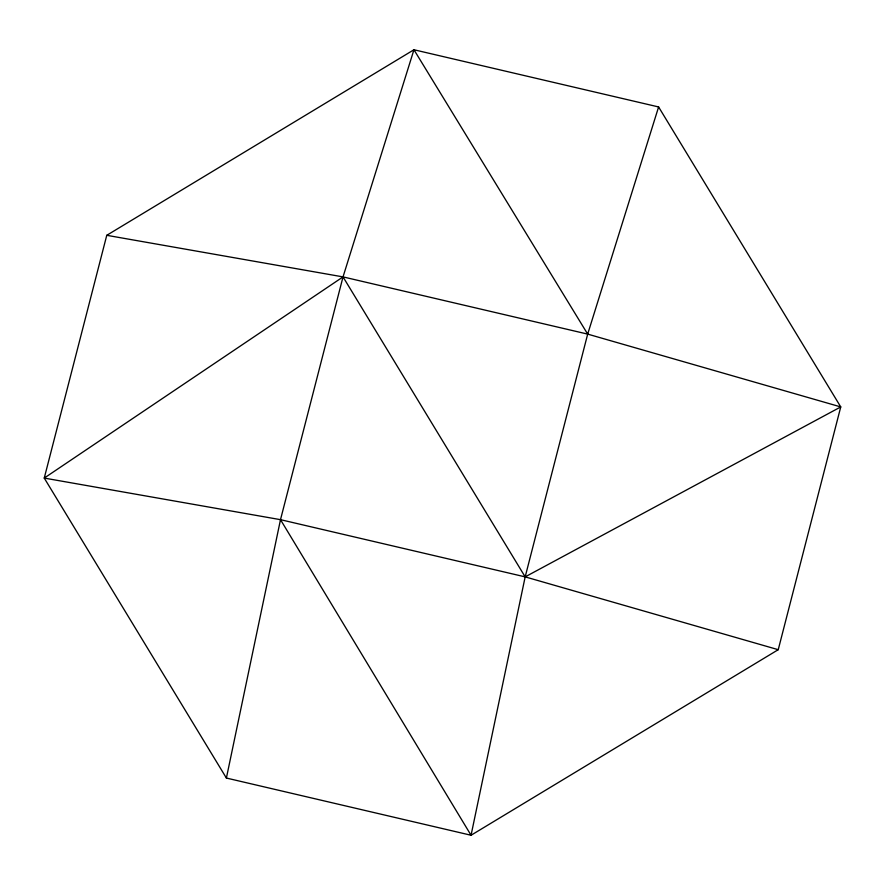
<?xml version="1.0" encoding="UTF-8"?>
<svg xmlns="http://www.w3.org/2000/svg" width="885" height="885" viewBox="0 0 885 885"><rect width="100%" height="100%" fill="white"/><g stroke="black" fill="none" stroke-linecap="round" stroke-linejoin="round"><path stroke-width="1.33" d="M226.394 778.048L280.501 519.672L343.026 276.894L413.948 49.748L658.606 106.952L840.75 406.923L778.236 649.69L471.052 835.252L226.394 778.048L44.25 478.077L106.764 235.31L413.948 49.748L587.684 334.11L840.75 406.923L525.17 576.876L280.501 519.672L44.25 478.077L343.026 276.894L587.684 334.11L658.606 106.952M587.684 334.11L525.17 576.876L471.052 835.252L280.501 519.672M106.764 235.31L343.026 276.894L525.17 576.876L778.236 649.69"/></g></svg>
